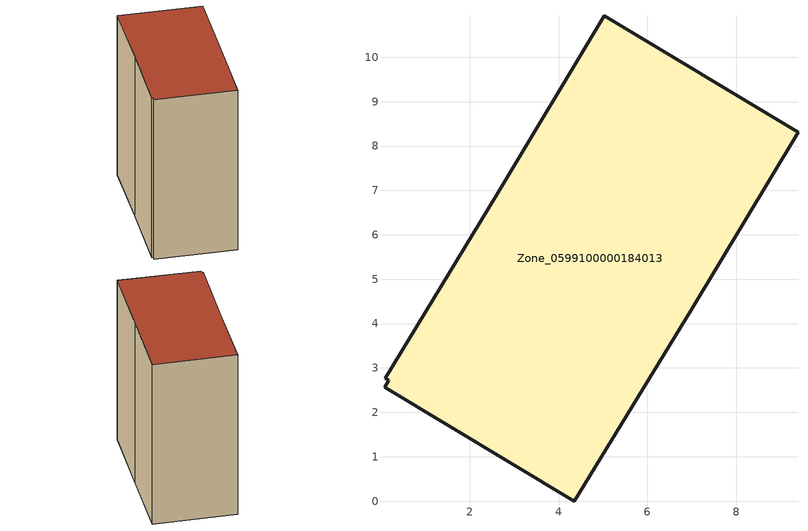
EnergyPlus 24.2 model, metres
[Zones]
Zone_0599100000184013
 floor ground (C_G): 0.17,2.72 0.09,2.77 2.61,6.9 5.03,10.93 9.39,8.31 6.98,4.28 4.36,0 0.08,2.57 z0
 wall outside (C_F): 4.36,0 6.98,4.28 9.39,8.31 5.03,10.93 2.61,6.9 0.09,2.77 0.17,2.72 0.08,2.57 4.36,0 z0:10.85
 roof outside (C_R): 0.08,2.57 4.36,0 6.98,4.28 9.39,8.31 5.03,10.93 2.61,6.9 0.09,2.77 0.17,2.72 z10.85
[BUILDING]
Pand.0599100000184013: North Axis=0; Terrain=City; Loads Convergence Tolerance Value=0.04; Temperature Convergence Tolerance Value=0.4; Solar Distribution=FullExterior; Maximum Number of Warmup Days=25; Minimum Number of Warmup Days=1
[Site:Location]
Rotterdam.The.Hague.AP_ZH_NLD Design_Conditions: Latitude=51.96; Longitude=4.45; Time Zone=1; Elevation=-4.5
[SITE:GROUNDTEMPERATURE:BUILDINGSURFACE]
18, 18, 18, 18, 18, 18, 18, 18, 18, 18, 18, 18
[MATERIAL] Thermal Absorptance=0.9; Solar Absorptance=0.7; Visible Absorptance=0.7
Name | Roughness | Thickness | Conductivity | Density | Specific Heat
G.TI.1975-1991 | MediumSmooth | 0.15 | 0.288461 | 540 | 1210
F.TI.1975-1991 | Rough | 0.3 | 0.230769 | 1920 | 840
R.TI.1975-1991 | MediumRough | 0.2 | 0.153846 | 1500 | 1000
[CONSTRUCTION]
C_G: G.TI.1975-1991
C_F: F.TI.1975-1991
C_R: R.TI.1975-1991
[ZONE]
Zone_0599100000184013: Type=1; Multiplier=1; Ceiling Height=Autocalculate; Volume=Autocalculate; Floor Area=autocalculate; Part of Total Floor Area=Yes
[ZONEINFILTRATION:DESIGNFLOWRATE]
Infil_Zone_0599100000184013: Zone or ZoneList or Space or SpaceList=Zone_0599100000184013; Schedule=AlwaysOn; Design Flow Rate Calculation Method=Flow/Area; Flow Rate per Floor Area=0.003; Constant Term Coefficient=1; Temperature Term Coefficient=0; Velocity Term Coefficient=0; Velocity Squared Term Coefficient=0
[HVACTEMPLATE:ZONE:IDEALLOADSAIRSYSTEM]
Zone_0599100000184013: Maximum Heating Supply Air Temperature=50; Minimum Cooling Supply Air Temperature=13; Maximum Heating Supply Air Humidity Ratio=0.0156; Minimum Cooling Supply Air Humidity Ratio=0.0077; Heating Limit=NoLimit; Cooling Limit=NoLimit; Dehumidification Control Type=ConstantSensibleHeatRatio; Cooling Sensible Heat Ratio=0.7; Dehumidification Setpoint=60; Humidification Control Type=None; Humidification Setpoint=30; Outdoor Air Method=None; Outdoor Air Flow Rate per Person=0.00944; Outdoor Air Flow Rate per Zone Floor Area=0; Outdoor Air Flow Rate per Zone=0; Demand Controlled Ventilation Type=None; Outdoor Air Economizer Type=NoEconomizer; Heat Recovery Type=None; Sensible Heat Recovery Effectiveness=0.7; Latent Heat Recovery Effectiveness=0.65
[ZONECONTROL:THERMOSTAT]
ThermostatControl_Zone_0599100000184013: Zone or ZoneList=Zone_0599100000184013; Control Type Schedule=DualSetpointControlType; Control 1=Thermostat_Zone_0599100000184013; Temperature Difference Between Cutout And Setpoint=0
[THERMOSTATSETPOINT:DUALSETPOINT]
Thermostat_Zone_0599100000184013: Heating Setpoint Temperature Schedule=HeatingSetpoint_Zone_0599100000184013; Cooling Setpoint Temperature Schedule=CoolingSetpoint_Zone_0599100000184013
[SCHEDULE:COMPACT]
HeatingSetpoint_Zone_0599100000184013: Through: 12/31, For: AllDays, Until: 24:00, 21
CoolingSetpoint_Zone_0599100000184013: Through: 12/31, For: AllDays, Until: 24:00, 24
DualSetpointControlType: Through: 12/31, For: AllDays, Until: 24:00, 4
AlwaysOn: Through: 12/31, For: AllDays, Until: 24:00, 1
